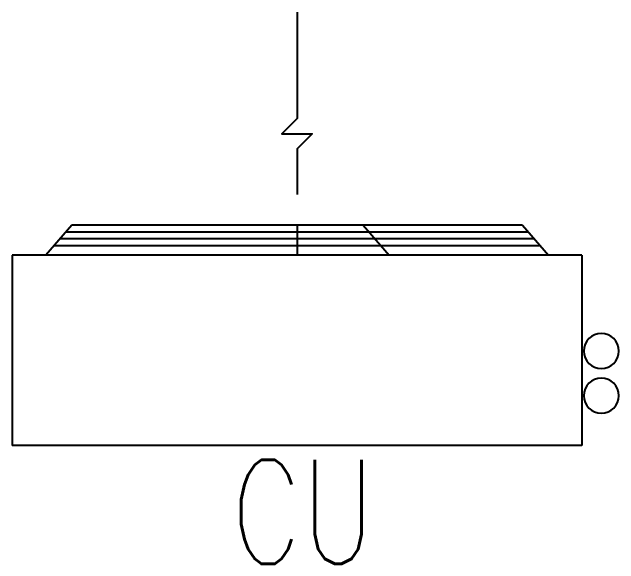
# Model space of a CAD drawing. Header units: millimetres. Extents: x 231894 to 495193, y 184583 to 303652.
# Drawn here: x 421377 to 422545, y 216063 to 217124 of the extents above; entities that cross this region are included whole.
import ezdxf

# ---------------------------------------------------------------- set-up
doc = ezdxf.new("R2010")
doc.units = ezdxf.units.MM
for name, color, linetype in [('HVAC-TEXT', 2, 'Continuous'), ('M-HVAC-SUPP', 4, 'Continuous'), ('MEQUIP', 2, 'Continuous')]:
    doc.layers.add(name, color=color, linetype=linetype)
doc.styles.add('Arch-Dim', font='simplex.shx', dxfattribs={"width": 0.75})

# ---------------------------------------------------------------- blocks, each defined once
blk = doc.blocks.new('A$C205F3772')
at = {"layer": 'MEQUIP', "color": 1}
for p, q in [((185.4, 423.8), (135.6, 366)), ((185.4, 423.8), (1052.4, 423.8)), ((492, 423.8), (442.2, 366)), ((619.2, 423.8), (619.2, 366)), ((1052.4, 423.8), (1102.1, 366)), ((174, 410.6), (1063.7, 410.6)), ((162.6, 397.4), (1075.1, 397.4)), ((151.3, 384.2), (1086.5, 384.2)), ((71.2, 366), (71.2, 0)), ((71.2, 366), (1167.2, 366)), ((1167.2, 366), (1167.2, 0)), ((71.2, 0), (1167.2, 0))]:
    blk.add_line(p, q, dxfattribs=at)
for centre in [(33.8, 181.7), (33.8, 95.7)]:
    blk.add_circle(centre, 33.8, dxfattribs=at)
blk = doc.blocks.new('ARR03B')
at = {"layer": 'MEQUIP'}
blk.add_lwpolyline([(0, 0), (-2, 0), (-3.5, 0), (-4, 0.5), (-4, -0.5), (-4.5, 0), (-6, 0)], dxfattribs=at)

msp = doc.modelspace()

# ---------------------------------------------------------------- block references
at = {"layer": 'M-HVAC-SUPP', "xscale": -1}
msp.add_blockref('A$C205F3772', (422544.7, 216290.5), dxfattribs=at)
at = {"layer": 'MEQUIP', "xscale": 58.46456692914944, "yscale": 58.46456692914944, "zscale": 58.46456692914944, "rotation": 90}
msp.add_blockref('ARR03B', (421925.5, 217124.1), dxfattribs=at)

# ---------------------------------------------------------------- texts
at = {"layer": 'HVAC-TEXT', "style": 'Arch-Dim', "width": 0.75}
msp.add_text('CU', height=200, dxfattribs=at).set_placement((421799.1, 216062.8))

doc.saveas('drawing.dxf')
